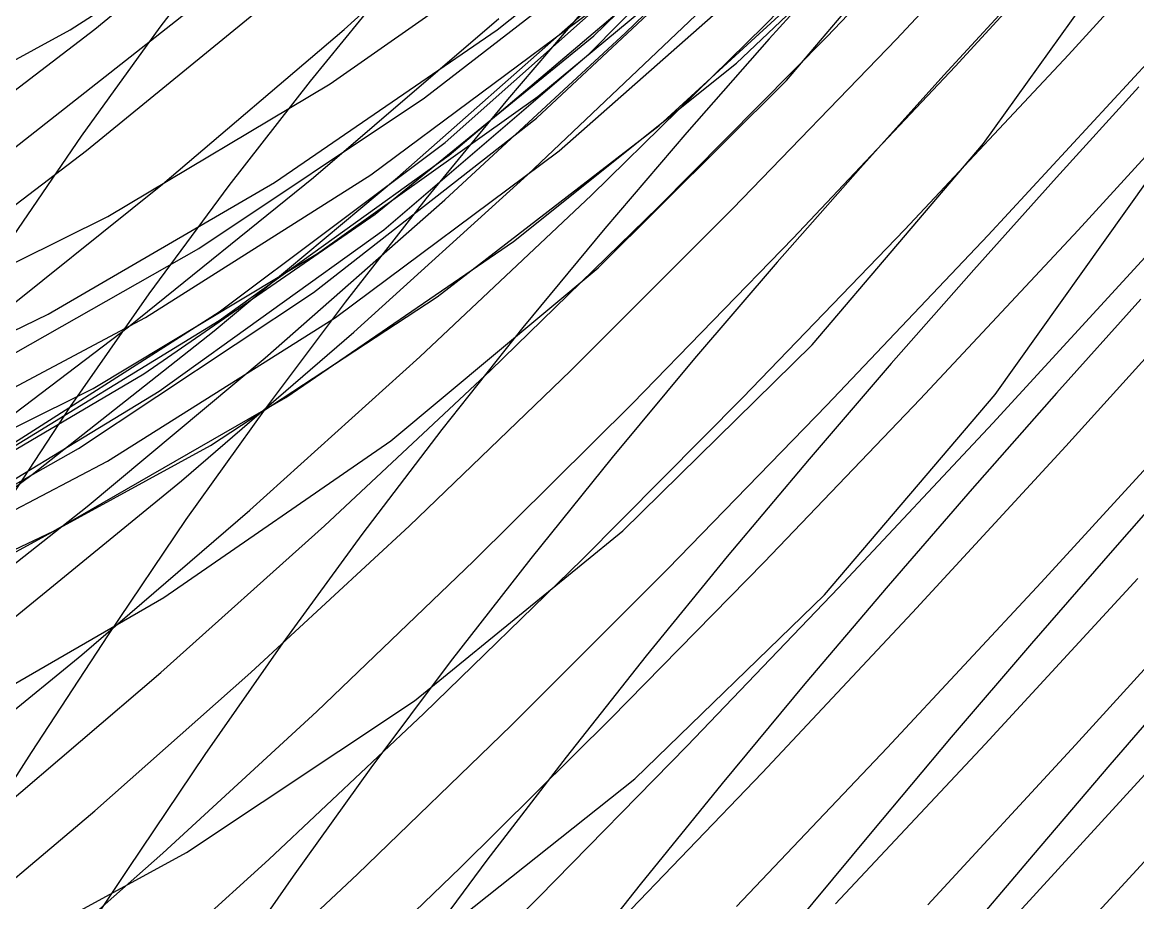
# Model space of a CAD drawing. Extents: x -607 to 1285, y -867 to 355.
# Drawn here: x 49.3 to 223.7, y -682.9 to -545.2 of the extents above; entities that cross this region are included whole.
import ezdxf

# ---------------------------------------------------------------- set-up
doc = ezdxf.new("R2010")
doc.units = 0
for name, color, linetype in [('0_1000', 7, 'CONTINUOUS'), ('0_1099', 7, 'CONTINUOUS'), ('0_1100', 7, 'CONTINUOUS'), ('0_1101', 7, 'CONTINUOUS'), ('0_1102', 7, 'CONTINUOUS'), ('0_1103', 7, 'CONTINUOUS'), ('0_1104', 7, 'CONTINUOUS'), ('0_1203', 7, 'CONTINUOUS'), ('0_1204', 7, 'CONTINUOUS'), ('0_1205', 7, 'CONTINUOUS'), ('0_1206', 7, 'CONTINUOUS'), ('0_1307', 7, 'CONTINUOUS'), ('0_1308', 7, 'CONTINUOUS'), ('0_1309', 7, 'CONTINUOUS'), ('0_1410', 7, 'CONTINUOUS'), ('0_1411', 7, 'CONTINUOUS'), ('0_1412', 7, 'CONTINUOUS'), ('0_1513', 7, 'CONTINUOUS'), ('0_1514', 7, 'CONTINUOUS'), ('0_1515', 7, 'CONTINUOUS'), ('0_1516', 7, 'CONTINUOUS'), ('0_1617', 7, 'CONTINUOUS'), ('0_1618', 7, 'CONTINUOUS'), ('0_1619', 7, 'CONTINUOUS'), ('0_166', 7, 'CONTINUOUS'), ('0_167', 7, 'CONTINUOUS'), ('0_168', 7, 'CONTINUOUS'), ('0_169', 7, 'CONTINUOUS'), ('0_170', 7, 'CONTINUOUS'), ('0_171', 7, 'CONTINUOUS'), ('0_172', 7, 'CONTINUOUS'), ('0_1721', 7, 'CONTINUOUS'), ('0_1722', 7, 'CONTINUOUS'), ('0_270', 7, 'CONTINUOUS'), ('0_271', 7, 'CONTINUOUS'), ('0_272', 7, 'CONTINUOUS'), ('0_273', 7, 'CONTINUOUS'), ('0_274', 7, 'CONTINUOUS'), ('0_275', 7, 'CONTINUOUS'), ('0_3585', 7, 'CONTINUOUS'), ('0_3586', 7, 'CONTINUOUS'), ('0_3689', 7, 'CONTINUOUS'), ('0_374', 7, 'CONTINUOUS'), ('0_375', 7, 'CONTINUOUS'), ('0_376', 7, 'CONTINUOUS'), ('0_377', 7, 'CONTINUOUS'), ('0_378', 7, 'CONTINUOUS'), ('0_3792', 7, 'CONTINUOUS'), ('0_3793', 7, 'CONTINUOUS'), ('0_3895', 7, 'CONTINUOUS'), ('0_3896', 7, 'CONTINUOUS'), ('0_3897', 7, 'CONTINUOUS'), ('0_3997', 7, 'CONTINUOUS'), ('0_3998', 7, 'CONTINUOUS'), ('0_3999', 7, 'CONTINUOUS'), ('0_4099', 7, 'CONTINUOUS'), ('0_4100', 7, 'CONTINUOUS'), ('0_4101', 7, 'CONTINUOUS'), ('0_4102', 7, 'CONTINUOUS'), ('0_4203', 7, 'CONTINUOUS'), ('0_4204', 7, 'CONTINUOUS'), ('0_4205', 7, 'CONTINUOUS'), ('0_4206', 7, 'CONTINUOUS'), ('0_4207', 7, 'CONTINUOUS'), ('0_4307', 7, 'CONTINUOUS'), ('0_4308', 7, 'CONTINUOUS'), ('0_4309', 7, 'CONTINUOUS'), ('0_4310', 7, 'CONTINUOUS'), ('0_4409', 7, 'CONTINUOUS'), ('0_4410', 7, 'CONTINUOUS'), ('0_4411', 7, 'CONTINUOUS'), ('0_4412', 7, 'CONTINUOUS'), ('0_4413', 7, 'CONTINUOUS'), ('0_4414', 7, 'CONTINUOUS'), ('0_4512', 7, 'CONTINUOUS'), ('0_4513', 7, 'CONTINUOUS'), ('0_4514', 7, 'CONTINUOUS'), ('0_4515', 7, 'CONTINUOUS'), ('0_4516', 7, 'CONTINUOUS'), ('0_4517', 7, 'CONTINUOUS'), ('0_4615', 7, 'CONTINUOUS'), ('0_4616', 7, 'CONTINUOUS'), ('0_4617', 7, 'CONTINUOUS'), ('0_4618', 7, 'CONTINUOUS'), ('0_4619', 7, 'CONTINUOUS'), ('0_4620', 7, 'CONTINUOUS'), ('0_4621', 7, 'CONTINUOUS'), ('0_4719', 7, 'CONTINUOUS'), ('0_4720', 7, 'CONTINUOUS'), ('0_4721', 7, 'CONTINUOUS'), ('0_4722', 7, 'CONTINUOUS'), ('0_4723', 7, 'CONTINUOUS'), ('0_4724', 7, 'CONTINUOUS'), ('0_4725', 7, 'CONTINUOUS'), ('0_478', 7, 'CONTINUOUS'), ('0_479', 7, 'CONTINUOUS'), ('0_480', 7, 'CONTINUOUS'), ('0_481', 7, 'CONTINUOUS'), ('0_4823', 7, 'CONTINUOUS'), ('0_4824', 7, 'CONTINUOUS'), ('0_4825', 7, 'CONTINUOUS'), ('0_4826', 7, 'CONTINUOUS'), ('0_4827', 7, 'CONTINUOUS'), ('0_4828', 7, 'CONTINUOUS'), ('0_4829', 7, 'CONTINUOUS'), ('0_4927', 7, 'CONTINUOUS'), ('0_4928', 7, 'CONTINUOUS'), ('0_4929', 7, 'CONTINUOUS'), ('0_4930', 7, 'CONTINUOUS'), ('0_4931', 7, 'CONTINUOUS'), ('0_4932', 7, 'CONTINUOUS'), ('0_5000', 7, 'CONTINUOUS'), ('0_5001', 7, 'CONTINUOUS'), ('0_5002', 7, 'CONTINUOUS'), ('0_5031', 7, 'CONTINUOUS'), ('0_5032', 7, 'CONTINUOUS'), ('0_5033', 7, 'CONTINUOUS'), ('0_5034', 7, 'CONTINUOUS'), ('0_5035', 7, 'CONTINUOUS'), ('0_5036', 7, 'CONTINUOUS'), ('0_5103', 7, 'CONTINUOUS'), ('0_5104', 7, 'CONTINUOUS'), ('0_5105', 7, 'CONTINUOUS'), ('0_5106', 7, 'CONTINUOUS'), ('0_5107', 7, 'CONTINUOUS'), ('0_5135', 7, 'CONTINUOUS'), ('0_5136', 7, 'CONTINUOUS'), ('0_5137', 7, 'CONTINUOUS'), ('0_5138', 7, 'CONTINUOUS'), ('0_5139', 7, 'CONTINUOUS'), ('0_5206', 7, 'CONTINUOUS'), ('0_5207', 7, 'CONTINUOUS'), ('0_5208', 7, 'CONTINUOUS'), ('0_5209', 7, 'CONTINUOUS'), ('0_5210', 7, 'CONTINUOUS'), ('0_5211', 7, 'CONTINUOUS'), ('0_5212', 7, 'CONTINUOUS'), ('0_5213', 7, 'CONTINUOUS'), ('0_5239', 7, 'CONTINUOUS'), ('0_5240', 7, 'CONTINUOUS'), ('0_5241', 7, 'CONTINUOUS'), ('0_5242', 7, 'CONTINUOUS'), ('0_5306', 7, 'CONTINUOUS'), ('0_5307', 7, 'CONTINUOUS'), ('0_5308', 7, 'CONTINUOUS'), ('0_5309', 7, 'CONTINUOUS'), ('0_5310', 7, 'CONTINUOUS'), ('0_5311', 7, 'CONTINUOUS'), ('0_5312', 7, 'CONTINUOUS'), ('0_5313', 7, 'CONTINUOUS'), ('0_5314', 7, 'CONTINUOUS'), ('0_5315', 7, 'CONTINUOUS'), ('0_5316', 7, 'CONTINUOUS'), ('0_5342', 7, 'CONTINUOUS'), ('0_5343', 7, 'CONTINUOUS'), ('0_5344', 7, 'CONTINUOUS'), ('0_5408', 7, 'CONTINUOUS'), ('0_5409', 7, 'CONTINUOUS'), ('0_5410', 7, 'CONTINUOUS'), ('0_5411', 7, 'CONTINUOUS'), ('0_5412', 7, 'CONTINUOUS'), ('0_5413', 7, 'CONTINUOUS'), ('0_5414', 7, 'CONTINUOUS'), ('0_5415', 7, 'CONTINUOUS'), ('0_5416', 7, 'CONTINUOUS'), ('0_5417', 7, 'CONTINUOUS'), ('0_5418', 7, 'CONTINUOUS'), ('0_5445', 7, 'CONTINUOUS'), ('0_5446', 7, 'CONTINUOUS'), ('0_5512', 7, 'CONTINUOUS'), ('0_5513', 7, 'CONTINUOUS'), ('0_5514', 7, 'CONTINUOUS'), ('0_5515', 7, 'CONTINUOUS'), ('0_5516', 7, 'CONTINUOUS'), ('0_5517', 7, 'CONTINUOUS'), ('0_5518', 7, 'CONTINUOUS'), ('0_5519', 7, 'CONTINUOUS'), ('0_5520', 7, 'CONTINUOUS'), ('0_5549', 7, 'CONTINUOUS'), ('0_5550', 7, 'CONTINUOUS'), ('0_5617', 7, 'CONTINUOUS'), ('0_5618', 7, 'CONTINUOUS'), ('0_5619', 7, 'CONTINUOUS'), ('0_5620', 7, 'CONTINUOUS'), ('0_5621', 7, 'CONTINUOUS'), ('0_5622', 7, 'CONTINUOUS'), ('0_5623', 7, 'CONTINUOUS'), ('0_5653', 7, 'CONTINUOUS'), ('0_5722', 7, 'CONTINUOUS'), ('0_5723', 7, 'CONTINUOUS'), ('0_5724', 7, 'CONTINUOUS'), ('0_5725', 7, 'CONTINUOUS'), ('0_5726', 7, 'CONTINUOUS'), ('0_5756', 7, 'CONTINUOUS'), ('0_581', 7, 'CONTINUOUS'), ('0_582', 7, 'CONTINUOUS'), ('0_5828', 7, 'CONTINUOUS'), ('0_5829', 7, 'CONTINUOUS'), ('0_583', 7, 'CONTINUOUS'), ('0_5830', 7, 'CONTINUOUS'), ('0_584', 7, 'CONTINUOUS'), ('0_585', 7, 'CONTINUOUS'), ('0_65', 7, 'CONTINUOUS'), ('0_66', 7, 'CONTINUOUS'), ('0_67', 7, 'CONTINUOUS'), ('0_68', 7, 'CONTINUOUS'), ('0_685', 7, 'CONTINUOUS'), ('0_686', 7, 'CONTINUOUS'), ('0_687', 7, 'CONTINUOUS'), ('0_688', 7, 'CONTINUOUS'), ('0_689', 7, 'CONTINUOUS'), ('0_789', 7, 'CONTINUOUS'), ('0_790', 7, 'CONTINUOUS'), ('0_791', 7, 'CONTINUOUS'), ('0_792', 7, 'CONTINUOUS'), ('0_892', 7, 'CONTINUOUS'), ('0_893', 7, 'CONTINUOUS'), ('0_894', 7, 'CONTINUOUS'), ('0_895', 7, 'CONTINUOUS'), ('0_896', 7, 'CONTINUOUS'), ('0_996', 7, 'CONTINUOUS'), ('0_997', 7, 'CONTINUOUS'), ('0_998', 7, 'CONTINUOUS'), ('0_999', 7, 'CONTINUOUS')]:
    doc.layers.add(name, color=color, linetype=linetype)

msp = doc.modelspace()

# ---------------------------------------------------------------- linework, layer by layer
at = {"layer": '0_1000'}
msp.add_polyline3d([(148.8918, -561.3478, -3553.64), (181.3544, -531.5635, -3560.831)], dxfattribs=at)
at = {"layer": '0_1099'}
msp.add_polyline3d([(17.4034, -642.1931, -3501.058), (54.192, -624.7687, -3514.612)], dxfattribs=at)
at = {"layer": '0_1100'}
msp.add_polyline3d([(54.192, -624.7687, -3514.612), (90.4808, -603.8884, -3526.7065)], dxfattribs=at)
at = {"layer": '0_1101'}
msp.add_polyline3d([(90.4808, -603.8884, -3526.7065), (126.1222, -579.5123, -3537.2495)], dxfattribs=at)
at = {"layer": '0_1102'}
msp.add_polyline3d([(126.1222, -579.5123, -3537.2495), (160.9691, -551.6002, -3546.149)], dxfattribs=at)
at = {"layer": '0_1103'}
msp.add_polyline3d([(160.9691, -551.6002, -3546.149), (160.9691, -551.6004, -3546.149)], dxfattribs=at)
at = {"layer": '0_1104'}
msp.add_polyline3d([(160.9691, -551.6004, -3546.149), (193.4373, -520.7864, -3552.7808)], dxfattribs=at)
at = {"layer": '0_1203'}
msp.add_polyline3d([(24.8181, -620.1694, -3486.2695), (60.368, -602.4617, -3499.2092)], dxfattribs=at)
at = {"layer": '0_1204'}
msp.add_polyline3d([(60.368, -602.4617, -3499.2092), (95.4468, -581.3651, -3510.6382)], dxfattribs=at)
at = {"layer": '0_1205'}
msp.add_polyline3d([(95.4468, -581.3651, -3510.6382), (129.9191, -556.8389, -3520.4678)], dxfattribs=at)
at = {"layer": '0_1206'}
msp.add_polyline3d([(129.9191, -556.8389, -3520.4678), (163.6492, -528.8424, -3528.608)], dxfattribs=at)
at = {"layer": '0_1307'}
msp.add_polyline3d([(32.8141, -610.3945, -3475.7275), (68.5627, -591.3739, -3488.4197)], dxfattribs=at)
at = {"layer": '0_1308'}
msp.add_polyline3d([(68.5627, -591.3739, -3488.4197), (103.7738, -569.0552, -3499.508)], dxfattribs=at)
at = {"layer": '0_1309'}
msp.add_polyline3d([(103.7738, -569.0552, -3499.508), (138.3068, -543.412, -3508.9026)], dxfattribs=at)
at = {"layer": '0_1410'}
msp.add_polyline3d([(40.9659, -600.9648, -3465.1135), (76.8739, -580.6034, -3477.48)], dxfattribs=at)
at = {"layer": '0_1411'}
msp.add_polyline3d([(76.8739, -580.6034, -3477.48), (112.1851, -557.0455, -3488.1584)], dxfattribs=at)
at = {"layer": '0_1412'}
msp.add_polyline3d([(112.1851, -557.0455, -3488.1584), (146.7552, -530.2802, -3497.0598)], dxfattribs=at)
at = {"layer": '0_1513'}
msp.add_polyline3d([(17.4814, -608.2401, -3442.64), (53.3201, -590.8729, -3456.4268)], dxfattribs=at)
at = {"layer": '0_1514'}
msp.add_polyline3d([(53.3201, -590.8729, -3456.4268), (88.7156, -570.2694, -3468.5066)], dxfattribs=at)
at = {"layer": '0_1515'}
msp.add_polyline3d([(88.7156, -570.2694, -3468.5066), (123.5291, -546.4034, -3478.7842)], dxfattribs=at)
at = {"layer": '0_1516'}
msp.add_polyline3d([(123.5291, -546.4034, -3478.7842), (157.6215, -519.2484, -3487.164)], dxfattribs=at)
at = {"layer": '0_1617'}
msp.add_polyline3d([(27.419, -593.0399, -3429.6301), (62.6519, -575.5619, -3443.2124)], dxfattribs=at)
at = {"layer": '0_1618'}
msp.add_polyline3d([(62.6519, -575.5619, -3443.2124), (97.4124, -554.8589, -3454.9807)], dxfattribs=at)
at = {"layer": '0_1619'}
msp.add_polyline3d([(97.4124, -554.8589, -3454.9807), (131.5582, -530.8899, -3464.8274)], dxfattribs=at)
at = {"layer": '0_166'}
msp.add_polyline3d([(37.7403, -695.3213, -3612.6758), (74.9882, -675.0051, -3625.1055)], dxfattribs=at)
at = {"layer": '0_167'}
msp.add_polyline3d([(74.9882, -675.0051, -3625.1055), (74.9881, -675.0053, -3625.1055)], dxfattribs=at)
at = {"layer": '0_168'}
msp.add_polyline3d([(74.9881, -675.0053, -3625.1055), (110.6168, -651.2934, -3636.381)], dxfattribs=at)
at = {"layer": '0_169'}
msp.add_polyline3d([(110.6168, -651.2934, -3636.381), (143.189, -624.7536, -3645.9922)], dxfattribs=at)
at = {"layer": '0_170'}
msp.add_polyline3d([(143.189, -624.7536, -3645.9922), (172.8146, -595.6243, -3654.0178)], dxfattribs=at)
at = {"layer": '0_171'}
msp.add_polyline3d([(172.8146, -595.6243, -3654.0178), (199.6028, -564.144, -3660.5376)], dxfattribs=at)
at = {"layer": '0_172'}
msp.add_polyline3d([(199.6028, -564.144, -3660.5376), (223.6635, -530.5513, -3665.6306)], dxfattribs=at)
at = {"layer": '0_1721'}
msp.add_polyline3d([(22.3931, -565.147, -3400.126), (56.7593, -546.3824, -3412.7393)], dxfattribs=at)
at = {"layer": '0_1722'}
msp.add_polyline3d([(56.7593, -546.3824, -3412.7393), (90.6789, -524.616, -3423.5693)], dxfattribs=at)
at = {"layer": '0_270'}
msp.add_polyline3d([(34.2487, -656.6077, -3595.4749), (71.4058, -635.1749, -3607.6755)], dxfattribs=at)
at = {"layer": '0_271'}
msp.add_polyline3d([(71.4058, -635.1749, -3607.6755), (71.4056, -635.1751, -3607.6755)], dxfattribs=at)
at = {"layer": '0_272'}
msp.add_polyline3d([(71.4056, -635.1751, -3607.6755), (106.9044, -610.6416, -3618.6628)], dxfattribs=at)
at = {"layer": '0_273'}
msp.add_polyline3d([(106.9044, -610.6416, -3618.6628), (139.3263, -583.6235, -3627.938)], dxfattribs=at)
at = {"layer": '0_274'}
msp.add_polyline3d([(139.3263, -583.6235, -3627.938), (168.7839, -554.333, -3635.5835)], dxfattribs=at)
at = {"layer": '0_275'}
msp.add_polyline3d([(168.7839, -554.333, -3635.5835), (195.3893, -522.9821, -3641.6816)], dxfattribs=at)
at = {"layer": '0_3585'}
msp.add_polyline3d([(31.9073, -568.2156, -3099.4485), (60.6121, -546.2861, -3109.0972)], dxfattribs=at)
at = {"layer": '0_3586'}
msp.add_polyline3d([(60.6121, -546.2861, -3109.0972), (89.3909, -522.6389, -3116.7505)], dxfattribs=at)
at = {"layer": '0_3689'}
msp.add_polyline3d([(47.3512, -565.3975, -3090.633), (75.6751, -543.0945, -3099.6768)], dxfattribs=at)
at = {"layer": '0_374'}
msp.add_polyline3d([(33.9704, -625.2124, -3579.3528), (70.7153, -602.8881, -3591.1873)], dxfattribs=at)
at = {"layer": '0_375'}
msp.add_polyline3d([(70.7153, -602.8881, -3591.1873), (70.7154, -602.8882, -3591.1875)], dxfattribs=at)
at = {"layer": '0_376'}
msp.add_polyline3d([(70.7154, -602.8882, -3591.1875), (105.8366, -577.652, -3601.7722)], dxfattribs=at)
at = {"layer": '0_377'}
msp.add_polyline3d([(105.8366, -577.652, -3601.7722), (137.9269, -550.152, -3610.6157)], dxfattribs=at)
at = {"layer": '0_378'}
msp.add_polyline3d([(137.9269, -550.152, -3610.6157), (167.0951, -520.5849, -3617.802)], dxfattribs=at)
at = {"layer": '0_3792'}
msp.add_polyline3d([(31.3449, -586.5931, -3070.2634), (59.3127, -565.2421, -3080.471)], dxfattribs=at)
at = {"layer": '0_3793'}
msp.add_polyline3d([(59.3127, -565.2421, -3080.471), (87.4538, -542.2656, -3088.727)], dxfattribs=at)
at = {"layer": '0_3895'}
msp.add_polyline3d([(42.9727, -593.1334, -3068.4585), (71.2082, -570.5098, -3077.7192)], dxfattribs=at)
at = {"layer": '0_3896'}
msp.add_polyline3d([(71.2082, -570.5098, -3077.7192), (99.5997, -546.3207, -3084.98)], dxfattribs=at)
at = {"layer": '0_3897'}
msp.add_polyline3d([(99.5997, -546.3207, -3084.98), (128.0289, -520.6599, -3090.2)], dxfattribs=at)
at = {"layer": '0_3997'}
msp.add_polyline3d([(37.2225, -614.5914, -3062.879), (65.8958, -592.8351, -3074.5762)], dxfattribs=at)
at = {"layer": '0_3998'}
msp.add_polyline3d([(65.8958, -592.8351, -3074.5762), (94.8018, -569.4849, -3084.2354)], dxfattribs=at)
at = {"layer": '0_3999'}
msp.add_polyline3d([(94.8018, -569.4849, -3084.2354), (123.8184, -544.6337, -3091.807)], dxfattribs=at)
at = {"layer": '0_4099'}
msp.add_polyline3d([(22.7301, -636.7357, -3044.3894), (50.8266, -615.9089, -3057.2551)], dxfattribs=at)
at = {"layer": '0_4100'}
msp.add_polyline3d([(50.8266, -615.9089, -3057.2551), (79.2843, -593.4595, -3068.127)], dxfattribs=at)
at = {"layer": '0_4101'}
msp.add_polyline3d([(79.2843, -593.4595, -3068.127), (107.9809, -569.4818, -3076.9556)], dxfattribs=at)
at = {"layer": '0_4102'}
msp.add_polyline3d([(107.9809, -569.4818, -3076.9556), (136.7945, -544.0707, -3083.692)], dxfattribs=at)
at = {"layer": '0_4203'}
msp.add_polyline3d([(31.9007, -642.6301, -3038.2686), (59.4074, -620.9418, -3049.4043)], dxfattribs=at)
at = {"layer": '0_4204'}
msp.add_polyline3d([(59.4074, -620.9418, -3049.4043), (87.2709, -597.688, -3058.5142)], dxfattribs=at)
at = {"layer": '0_4205'}
msp.add_polyline3d([(87.2709, -597.688, -3058.5142), (115.3756, -572.969, -3065.567)], dxfattribs=at)
at = {"layer": '0_4206'}
msp.add_polyline3d([(115.3756, -572.969, -3065.567), (143.606, -546.8851, -3070.5312)], dxfattribs=at)
at = {"layer": '0_4207'}
msp.add_polyline3d([(143.606, -546.8851, -3070.5312), (171.8468, -519.5367, -3073.3765)], dxfattribs=at)
at = {"layer": '0_4307'}
msp.add_polyline3d([(47.6227, -638.6652, -3026.676), (74.1882, -616.8973, -3036.6287)], dxfattribs=at)
at = {"layer": '0_4308'}
msp.add_polyline3d([(74.1882, -616.8973, -3036.6287), (101.1111, -593.6586, -3044.598)], dxfattribs=at)
at = {"layer": '0_4309'}
msp.add_polyline3d([(101.1111, -593.6586, -3044.598), (128.2814, -569.0453, -3050.5544)], dxfattribs=at)
at = {"layer": '0_4310'}
msp.add_polyline3d([(128.2814, -569.0453, -3050.5544), (155.5889, -543.1542, -3054.4683)], dxfattribs=at)
at = {"layer": '0_4409'}
msp.add_polyline3d([(32.8115, -665.1643, -3012.7056), (58.602, -644.1013, -3023.1582)], dxfattribs=at)
at = {"layer": '0_4410'}
msp.add_polyline3d([(58.602, -644.1013, -3023.1582), (84.8521, -621.5247, -3031.6165)], dxfattribs=at)
at = {"layer": '0_4411'}
msp.add_polyline3d([(84.8521, -621.5247, -3031.6165), (111.4539, -597.5375, -3038.0662)], dxfattribs=at)
at = {"layer": '0_4412'}
msp.add_polyline3d([(111.4539, -597.5375, -3038.0662), (138.2998, -572.2432, -3042.4922)], dxfattribs=at)
at = {"layer": '0_4413'}
msp.add_polyline3d([(138.2998, -572.2432, -3042.4922), (165.2819, -545.7448, -3044.8804)], dxfattribs=at)
at = {"layer": '0_4414'}
msp.add_polyline3d([(165.2819, -545.7448, -3044.8804), (192.2924, -518.1458, -3045.2158)], dxfattribs=at)
at = {"layer": '0_4512'}
msp.add_polyline3d([(45.7713, -668.3811, -3008.5208), (70.9423, -646.881, -3017.543)], dxfattribs=at)
at = {"layer": '0_4513'}
msp.add_polyline3d([(70.9423, -646.881, -3017.543), (96.5587, -623.9393, -3024.5515)], dxfattribs=at)
at = {"layer": '0_4514'}
msp.add_polyline3d([(96.5587, -623.9393, -3024.5515), (122.5201, -599.6578, -3029.543)], dxfattribs=at)
at = {"layer": '0_4515'}
msp.add_polyline3d([(122.5201, -599.6578, -3029.543), (148.7262, -574.1381, -3032.5142)], dxfattribs=at)
at = {"layer": '0_4516'}
msp.add_polyline3d([(148.7262, -574.1381, -3032.5142), (175.0768, -547.4819, -3033.462)], dxfattribs=at)
at = {"layer": '0_4517'}
msp.add_polyline3d([(175.0768, -547.4819, -3033.462), (201.4714, -519.7908, -3032.3828)], dxfattribs=at)
at = {"layer": '0_4615'}
msp.add_polyline3d([(36.7713, -688.6434, -2992.4312), (60.6223, -668.4971, -3002.174)], dxfattribs=at)
at = {"layer": '0_4616'}
msp.add_polyline3d([(60.6223, -668.4971, -3002.174), (85.0036, -646.8955, -3009.92)], dxfattribs=at)
at = {"layer": '0_4617'}
msp.add_polyline3d([(85.0036, -646.8955, -3009.92), (109.823, -623.9342, -3015.6692)], dxfattribs=at)
at = {"layer": '0_4618'}
msp.add_polyline3d([(109.823, -623.9342, -3015.6692), (134.988, -599.7089, -3019.423)], dxfattribs=at)
at = {"layer": '0_4619'}
msp.add_polyline3d([(134.988, -599.7089, -3019.423), (160.4063, -574.3151, -3021.1829)], dxfattribs=at)
at = {"layer": '0_4620'}
msp.add_polyline3d([(160.4063, -574.3151, -3021.1829), (185.9857, -547.8485, -3020.949)], dxfattribs=at)
at = {"layer": '0_4621'}
msp.add_polyline3d([(185.9857, -547.8485, -3020.949), (211.6337, -520.4045, -3018.7227)], dxfattribs=at)
at = {"layer": '0_4719'}
msp.add_polyline3d([(47.7924, -695.8756, -2992.7612), (71.2849, -675.1331, -3001.0757)], dxfattribs=at)
at = {"layer": '0_4720'}
msp.add_polyline3d([(71.2849, -675.1331, -3001.0757), (95.329, -652.9734, -3007.3826)], dxfattribs=at)
at = {"layer": '0_4721'}
msp.add_polyline3d([(95.329, -652.9734, -3007.3826), (119.8325, -629.4954, -3011.6904)], dxfattribs=at)
at = {"layer": '0_4722'}
msp.add_polyline3d([(119.8325, -629.4954, -3011.6904), (144.7034, -604.798, -3014.0083)], dxfattribs=at)
at = {"layer": '0_4723'}
msp.add_polyline3d([(144.7034, -604.798, -3014.0083), (169.8492, -578.98, -3014.3447)], dxfattribs=at)
at = {"layer": '0_4724'}
msp.add_polyline3d([(169.8492, -578.98, -3014.3447), (195.1779, -552.1405, -3012.709)], dxfattribs=at)
at = {"layer": '0_4725'}
msp.add_polyline3d([(195.1779, -552.1405, -3012.709), (220.5972, -524.3782, -3009.1094)], dxfattribs=at)
at = {"layer": '0_478'}
msp.add_polyline3d([(42.967, -614.1267, -3570.2844), (80.0756, -590.4711, -3581.9707)], dxfattribs=at)
at = {"layer": '0_479'}
msp.add_polyline3d([(80.0756, -590.4711, -3581.9707), (80.0754, -590.4711, -3581.9705)], dxfattribs=at)
at = {"layer": '0_480'}
msp.add_polyline3d([(80.0754, -590.4711, -3581.9705), (115.4341, -563.9918, -3592.2856)], dxfattribs=at)
at = {"layer": '0_481'}
msp.add_polyline3d([(115.4341, -563.9918, -3592.2856), (147.6174, -535.3434, -3600.7275)], dxfattribs=at)
at = {"layer": '0_4823'}
msp.add_polyline3d([(64.1959, -697.5992, -2994.3228), (87.8601, -676.1367, -3002.0742)], dxfattribs=at)
at = {"layer": '0_4824'}
msp.add_polyline3d([(87.8601, -676.1367, -3002.0742), (112.1018, -653.3051, -3007.848)], dxfattribs=at)
at = {"layer": '0_4825'}
msp.add_polyline3d([(112.1018, -653.3051, -3007.848), (136.8235, -629.2063, -3011.6455)], dxfattribs=at)
at = {"layer": '0_4826'}
msp.add_polyline3d([(136.8235, -629.2063, -3011.6455), (161.9273, -603.9421, -3013.4683)], dxfattribs=at)
at = {"layer": '0_4827'}
msp.add_polyline3d([(161.9273, -603.9421, -3013.4683), (187.3155, -577.6143, -3013.318)], dxfattribs=at)
at = {"layer": '0_4828'}
msp.add_polyline3d([(187.3155, -577.6143, -3013.318), (212.8904, -550.3247, -3011.197)], dxfattribs=at)
at = {"layer": '0_4829'}
msp.add_polyline3d([(212.8904, -550.3247, -3011.197), (238.5543, -522.1748, -3007.1062)], dxfattribs=at)
at = {"layer": '0_4927'}
msp.add_polyline3d([(78.3335, -700.3061, -2993.4805), (101.7168, -678.3899, -3000.0261)], dxfattribs=at)
at = {"layer": '0_4928'}
msp.add_polyline3d([(101.7168, -678.3899, -3000.0261), (125.7094, -655.1442, -3004.625)], dxfattribs=at)
at = {"layer": '0_4929'}
msp.add_polyline3d([(125.7094, -655.1442, -3004.625), (150.2098, -630.6758, -3007.2803)], dxfattribs=at)
at = {"layer": '0_4930'}
msp.add_polyline3d([(150.2098, -630.6758, -3007.2803), (175.116, -605.0916, -3007.9954)], dxfattribs=at)
at = {"layer": '0_4931'}
msp.add_polyline3d([(175.116, -605.0916, -3007.9954), (200.3261, -578.4985, -3006.7734)], dxfattribs=at)
at = {"layer": '0_4932'}
msp.add_polyline3d([(200.3261, -578.4985, -3006.7734), (225.7385, -551.0031, -3003.6182)], dxfattribs=at)
at = {"layer": '0_5000'}
msp.add_polyline3d([(83.2714, -529.7179, -2433.6565), (70.8057, -545.9799, -2443.7253)], dxfattribs=at)
at = {"layer": '0_5001'}
msp.add_polyline3d([(70.8057, -545.9799, -2443.7253), (58.4745, -563.0137, -2456.586)], dxfattribs=at)
at = {"layer": '0_5002'}
msp.add_polyline3d([(58.4745, -563.0137, -2456.586), (46.3093, -580.8732, -2472.5044)], dxfattribs=at)
at = {"layer": '0_5031'}
msp.add_polyline3d([(94.9499, -699.427, -2990.561), (117.8181, -677.3913, -2995.9656)], dxfattribs=at)
at = {"layer": '0_5032'}
msp.add_polyline3d([(117.8181, -677.3913, -2995.9656), (141.2943, -654.0977, -2999.4556)], dxfattribs=at)
at = {"layer": '0_5033'}
msp.add_polyline3d([(141.2943, -654.0977, -2999.4556), (165.2795, -629.6506, -3001.036)], dxfattribs=at)
at = {"layer": '0_5034'}
msp.add_polyline3d([(165.2795, -629.6506, -3001.036), (189.6748, -604.1547, -3000.7114)], dxfattribs=at)
at = {"layer": '0_5035'}
msp.add_polyline3d([(189.6748, -604.1547, -3000.7114), (214.3813, -577.7144, -2998.4868)], dxfattribs=at)
at = {"layer": '0_5036'}
msp.add_polyline3d([(214.3813, -577.7144, -2998.4868), (239.3002, -550.4343, -2994.3672)], dxfattribs=at)
at = {"layer": '0_5103'}
msp.add_polyline3d([(107.0935, -538.7549, -2431.4539), (94.2878, -554.4246, -2439.221)], dxfattribs=at)
at = {"layer": '0_5104'}
msp.add_polyline3d([(94.2878, -554.4246, -2439.221), (81.6099, -570.7098, -2449.5251)], dxfattribs=at)
at = {"layer": '0_5105'}
msp.add_polyline3d([(81.6099, -570.7098, -2449.5251), (69.0946, -587.6533, -2462.633)], dxfattribs=at)
at = {"layer": '0_5106'}
msp.add_polyline3d([(69.0946, -587.6533, -2462.633), (56.7768, -605.2976, -2478.8118)], dxfattribs=at)
at = {"layer": '0_5107'}
msp.add_polyline3d([(56.7768, -605.2976, -2478.8118), (44.691, -623.6851, -2498.328)], dxfattribs=at)
at = {"layer": '0_5135'}
msp.add_polyline3d([(107.4347, -704.4686, -2993.7705), (130.0479, -682.0109, -2997.7048)], dxfattribs=at)
at = {"layer": '0_5136'}
msp.add_polyline3d([(130.0479, -682.0109, -2997.7048), (153.2498, -658.3602, -2999.6824)], dxfattribs=at)
at = {"layer": '0_5137'}
msp.add_polyline3d([(153.2498, -658.3602, -2999.6824), (176.9462, -633.6209, -2999.7224)], dxfattribs=at)
at = {"layer": '0_5138'}
msp.add_polyline3d([(176.9462, -633.6209, -2999.7224), (201.0429, -607.897, -2997.8445)], dxfattribs=at)
at = {"layer": '0_5139'}
msp.add_polyline3d([(201.0429, -607.897, -2997.8445), (225.4458, -581.2925, -2994.0679)], dxfattribs=at)
at = {"layer": '0_5206'}
msp.add_polyline3d([(137.965, -542.2656, -2437.961), (125.1537, -557.2939, -2443.9868)], dxfattribs=at)
at = {"layer": '0_5207'}
msp.add_polyline3d([(125.1537, -557.2939, -2443.9868), (112.4084, -572.8437, -2452.2466)], dxfattribs=at)
at = {"layer": '0_5208'}
msp.add_polyline3d([(112.4084, -572.8437, -2452.2466), (99.7603, -588.9511, -2463.0015)], dxfattribs=at)
at = {"layer": '0_5209'}
msp.add_polyline3d([(99.7603, -588.9511, -2463.0015), (87.2408, -605.6523, -2476.513)], dxfattribs=at)
at = {"layer": '0_5210'}
msp.add_polyline3d([(87.2408, -605.6523, -2476.513), (74.8809, -622.984, -2493.0422)], dxfattribs=at)
at = {"layer": '0_5211'}
msp.add_polyline3d([(74.8809, -622.984, -2493.0422), (62.7118, -640.9822, -2512.8506)], dxfattribs=at)
at = {"layer": '0_5212'}
msp.add_polyline3d([(62.7118, -640.9822, -2512.8506), (50.6884, -659.4013, -2534.8289)], dxfattribs=at)
at = {"layer": '0_5213'}
msp.add_polyline3d([(50.6884, -659.4013, -2534.8289), (38.8407, -677.8472, -2557.6052)], dxfattribs=at)
at = {"layer": '0_5239'}
msp.add_polyline3d([(141.9268, -686.568, -2999.5571), (164.9591, -662.5569, -3000.0994)], dxfattribs=at)
at = {"layer": '0_5240'}
msp.add_polyline3d([(164.9591, -662.5569, -3000.0994), (188.5029, -637.4979, -2998.7068)], dxfattribs=at)
at = {"layer": '0_5241'}
msp.add_polyline3d([(188.5029, -637.4979, -2998.7068), (212.4624, -611.4988, -2995.4072)], dxfattribs=at)
at = {"layer": '0_5242'}
msp.add_polyline3d([(212.4624, -611.4988, -2995.4072), (236.7421, -584.6675, -2990.2297)], dxfattribs=at)
at = {"layer": '0_5306'}
msp.add_polyline3d([(178.9914, -533.5588, -2442.3093), (166.0946, -547.8027, -2445.1272)], dxfattribs=at)
at = {"layer": '0_5307'}
msp.add_polyline3d([(166.0946, -547.8027, -2445.1272), (153.206, -562.4305, -2449.6267)], dxfattribs=at)
at = {"layer": '0_5308'}
msp.add_polyline3d([(153.206, -562.4305, -2449.6267), (140.3579, -577.4681, -2456.0632)], dxfattribs=at)
at = {"layer": '0_5309'}
msp.add_polyline3d([(140.3579, -577.4681, -2456.0632), (127.5823, -592.9414, -2464.6921)], dxfattribs=at)
at = {"layer": '0_5310'}
msp.add_polyline3d([(127.5823, -592.9414, -2464.6921), (114.9113, -608.8763, -2475.769)], dxfattribs=at)
at = {"layer": '0_5311'}
msp.add_polyline3d([(114.9113, -608.8763, -2475.769), (102.3771, -625.2986, -2489.5496)], dxfattribs=at)
at = {"layer": '0_5312'}
msp.add_polyline3d([(102.3771, -625.2986, -2489.5496), (90.0116, -642.2342, -2506.289)], dxfattribs=at)
at = {"layer": '0_5313'}
msp.add_polyline3d([(90.0116, -642.2342, -2506.289), (77.847, -659.7091, -2526.2427)], dxfattribs=at)
at = {"layer": '0_5314'}
msp.add_polyline3d([(77.847, -659.7091, -2526.2427), (77.8469, -659.7092, -2526.243)], dxfattribs=at)
at = {"layer": '0_5315'}
msp.add_polyline3d([(77.8469, -659.7092, -2526.243), (65.8225, -677.5309, -2548.314)], dxfattribs=at)
at = {"layer": '0_5316'}
msp.add_polyline3d([(65.8225, -677.5309, -2548.314), (53.9549, -695.3651, -2571.1467)], dxfattribs=at)
at = {"layer": '0_5342'}
msp.add_polyline3d([(160.9694, -683.4866, -3002.9402), (184.5444, -658.6371, -3002.8743)], dxfattribs=at)
at = {"layer": '0_5343'}
msp.add_polyline3d([(184.5444, -658.6371, -3002.8743), (208.6301, -632.8011, -3000.8877)], dxfattribs=at)
at = {"layer": '0_5344'}
msp.add_polyline3d([(208.6301, -632.8011, -3000.8877), (233.1231, -606.0936, -2997.0076)], dxfattribs=at)
at = {"layer": '0_5408'}
msp.add_polyline3d([(206.3964, -539.3466, -2451.8303), (193.3852, -553.4977, -2453.692)], dxfattribs=at)
at = {"layer": '0_5409'}
msp.add_polyline3d([(193.3852, -553.4977, -2453.692), (180.3593, -567.949, -2456.9556)], dxfattribs=at)
at = {"layer": '0_5410'}
msp.add_polyline3d([(180.3593, -567.949, -2456.9556), (167.3529, -582.7148, -2461.871)], dxfattribs=at)
at = {"layer": '0_5411'}
msp.add_polyline3d([(167.3529, -582.7148, -2461.871), (154.4, -597.8098, -2468.6882)], dxfattribs=at)
at = {"layer": '0_5412'}
msp.add_polyline3d([(154.4, -597.8098, -2468.6882), (141.5349, -613.2485, -2477.6567)], dxfattribs=at)
at = {"layer": '0_5413'}
msp.add_polyline3d([(141.5349, -613.2485, -2477.6567), (128.7917, -629.0455, -2489.0269)], dxfattribs=at)
at = {"layer": '0_5414'}
msp.add_polyline3d([(128.7917, -629.0455, -2489.0269), (116.2044, -645.2154, -2503.0479)], dxfattribs=at)
at = {"layer": '0_5415'}
msp.add_polyline3d([(116.2044, -645.2154, -2503.0479), (103.8072, -661.7728, -2519.9697)], dxfattribs=at)
at = {"layer": '0_5416'}
msp.add_polyline3d([(103.8072, -661.7728, -2519.9697), (91.6342, -678.7321, -2540.0425)], dxfattribs=at)
at = {"layer": '0_5417'}
msp.add_polyline3d([(91.6342, -678.7321, -2540.0425), (91.6341, -678.7323, -2540.0425)], dxfattribs=at)
at = {"layer": '0_5418'}
msp.add_polyline3d([(91.6341, -678.7323, -2540.0425), (79.6309, -695.9349, -2562.1995)], dxfattribs=at)
at = {"layer": '0_5445'}
msp.add_polyline3d([(176.4774, -683.0698, -3003.998), (199.8635, -658.0729, -3002.8105)], dxfattribs=at)
at = {"layer": '0_5446'}
msp.add_polyline3d([(199.8635, -658.0729, -3002.8105), (223.7498, -632.1588, -2999.7126)], dxfattribs=at)
at = {"layer": '0_5512'}
msp.add_polyline3d([(223.8854, -555.3292, -2465.887), (210.9946, -569.4836, -2468.4143)], dxfattribs=at)
at = {"layer": '0_5513'}
msp.add_polyline3d([(210.9946, -569.4836, -2468.4143), (198.0814, -583.8972, -2472.3054)], dxfattribs=at)
at = {"layer": '0_5514'}
msp.add_polyline3d([(198.0814, -583.8972, -2472.3054), (185.1781, -598.5767, -2477.8013)], dxfattribs=at)
at = {"layer": '0_5515'}
msp.add_polyline3d([(185.1781, -598.5767, -2477.8013), (172.3172, -613.5294, -2485.1428)], dxfattribs=at)
at = {"layer": '0_5516'}
msp.add_polyline3d([(172.3172, -613.5294, -2485.1428), (159.5311, -628.7623, -2494.571)], dxfattribs=at)
at = {"layer": '0_5517'}
msp.add_polyline3d([(159.5311, -628.7623, -2494.571), (146.852, -644.2826, -2506.3271)], dxfattribs=at)
at = {"layer": '0_5518'}
msp.add_polyline3d([(146.852, -644.2826, -2506.3271), (134.3124, -660.0973, -2520.6516)], dxfattribs=at)
at = {"layer": '0_5519'}
msp.add_polyline3d([(134.3124, -660.0973, -2520.6516), (121.9446, -676.2134, -2537.786)], dxfattribs=at)
at = {"layer": '0_5520'}
msp.add_polyline3d([(121.9446, -676.2134, -2537.786), (109.781, -692.6382, -2557.9707)], dxfattribs=at)
at = {"layer": '0_5549'}
msp.add_polyline3d([(190.8649, -683.209, -3003.8093), (213.9784, -658.1697, -3001.2502)], dxfattribs=at)
at = {"layer": '0_5550'}
msp.add_polyline3d([(213.9784, -658.1697, -3001.2502), (237.5962, -632.2687, -2996.8066)], dxfattribs=at)
at = {"layer": '0_5617'}
msp.add_polyline3d([(224.1899, -588.5063, -2480.5195), (211.0068, -603.225, -2484.8018)], dxfattribs=at)
at = {"layer": '0_5618'}
msp.add_polyline3d([(211.0068, -603.225, -2484.8018), (197.8349, -618.159, -2490.684)], dxfattribs=at)
at = {"layer": '0_5619'}
msp.add_polyline3d([(197.8349, -618.159, -2490.684), (184.7071, -633.3067, -2498.405)], dxfattribs=at)
at = {"layer": '0_5620'}
msp.add_polyline3d([(184.7071, -633.3067, -2498.405), (171.6567, -648.6665, -2508.204)], dxfattribs=at)
at = {"layer": '0_5621'}
msp.add_polyline3d([(171.6567, -648.6665, -2508.204), (158.7169, -664.2368, -2520.3208)], dxfattribs=at)
at = {"layer": '0_5622'}
msp.add_polyline3d([(158.7169, -664.2368, -2520.3208), (145.9208, -680.0161, -2534.994)], dxfattribs=at)
at = {"layer": '0_5623'}
msp.add_polyline3d([(145.9208, -680.0161, -2534.994), (133.3018, -696.0028, -2552.463)], dxfattribs=at)
at = {"layer": '0_5653'}
msp.add_polyline3d([(204.4782, -685.0421, -3012.0278), (228.2034, -659.1045, -3008.2058)], dxfattribs=at)
at = {"layer": '0_5722'}
msp.add_polyline3d([(232.4524, -613.3706, -2506.993), (219.7447, -627.7974, -2513.6306)], dxfattribs=at)
at = {"layer": '0_5723'}
msp.add_polyline3d([(219.7447, -627.7974, -2513.6306), (207.0958, -642.348, -2521.948)], dxfattribs=at)
at = {"layer": '0_5724'}
msp.add_polyline3d([(207.0958, -642.348, -2521.948), (194.5402, -657.0096, -2532.1614)], dxfattribs=at)
at = {"layer": '0_5725'}
msp.add_polyline3d([(194.5402, -657.0096, -2532.1614), (182.1119, -671.7694, -2544.4863)], dxfattribs=at)
at = {"layer": '0_5726'}
msp.add_polyline3d([(182.1119, -671.7694, -2544.4863), (169.8453, -686.6144, -2559.1392)], dxfattribs=at)
at = {"layer": '0_5756'}
msp.add_polyline3d([(206.9008, -695.8918, -3000.408), (228.8758, -671.9476, -2997.9329)], dxfattribs=at)
at = {"layer": '0_581'}
msp.add_polyline3d([(21.0214, -632.8292, -3553.5994), (58.0592, -611.8769, -3565.8276)], dxfattribs=at)
at = {"layer": '0_582'}
msp.add_polyline3d([(58.0592, -611.8769, -3565.8276), (94.8123, -587.4866, -3577.1333)], dxfattribs=at)
at = {"layer": '0_5828'}
msp.add_polyline3d([(231.4694, -647.3146, -2544.6404), (219.3601, -661.3101, -2555.338)], dxfattribs=at)
at = {"layer": '0_5829'}
msp.add_polyline3d([(219.3601, -661.3101, -2555.338), (207.337, -675.3713, -2568)], dxfattribs=at)
at = {"layer": '0_583'}
msp.add_polyline3d([(94.8123, -587.4866, -3577.1333), (94.8121, -587.4866, -3577.1333)], dxfattribs=at)
at = {"layer": '0_5830'}
msp.add_polyline3d([(207.337, -675.3713, -2568), (195.429, -689.4829, -2582.8257)], dxfattribs=at)
at = {"layer": '0_584'}
msp.add_polyline3d([(94.8121, -587.4866, -3577.1333), (129.6991, -560.1844, -3586.9094)], dxfattribs=at)
at = {"layer": '0_585'}
msp.add_polyline3d([(129.6991, -560.1844, -3586.9094), (161.3083, -530.6609, -3594.6648)], dxfattribs=at)
at = {"layer": '0_65'}
msp.add_polyline3d([(112.3425, -689.4998, -3651.29), (145.0576, -663.5163, -3661.2278)], dxfattribs=at)
at = {"layer": '0_66'}
msp.add_polyline3d([(145.0576, -663.5163, -3661.2278), (174.7152, -634.7449, -3669.599)], dxfattribs=at)
at = {"layer": '0_67'}
msp.add_polyline3d([(174.7152, -634.7449, -3669.599), (201.4374, -603.4374, -3676.484)], dxfattribs=at)
at = {"layer": '0_68'}
msp.add_polyline3d([(201.4374, -603.4374, -3676.484), (225.3464, -569.8457, -3681.962)], dxfattribs=at)
at = {"layer": '0_685'}
msp.add_polyline3d([(31.7518, -621.7141, -3545.1323), (68.314, -600.1737, -3557.0095)], dxfattribs=at)
at = {"layer": '0_686'}
msp.add_polyline3d([(68.314, -600.1737, -3557.0095), (104.4657, -575.1953, -3567.824)], dxfattribs=at)
at = {"layer": '0_687'}
msp.add_polyline3d([(104.4657, -575.1953, -3567.824), (104.4656, -575.1954, -3567.824)], dxfattribs=at)
at = {"layer": '0_688'}
msp.add_polyline3d([(104.4656, -575.1954, -3567.824), (138.6407, -547.3428, -3576.9766)], dxfattribs=at)
at = {"layer": '0_689'}
msp.add_polyline3d([(138.6407, -547.3428, -3576.9766), (169.4548, -517.3417, -3583.9941)], dxfattribs=at)
at = {"layer": '0_789'}
msp.add_polyline3d([(43.4919, -614.2755, -3537.9607), (80.0596, -591.8362, -3549.6084)], dxfattribs=at)
at = {"layer": '0_790'}
msp.add_polyline3d([(80.0596, -591.8362, -3549.6084), (116.0293, -565.9901, -3560.0273)], dxfattribs=at)
at = {"layer": '0_791'}
msp.add_polyline3d([(116.0293, -565.9901, -3560.0273), (116.0291, -565.99, -3560.027)], dxfattribs=at)
at = {"layer": '0_792'}
msp.add_polyline3d([(116.0291, -565.99, -3560.027), (149.8322, -537.3424, -3568.6187)], dxfattribs=at)
at = {"layer": '0_892'}
msp.add_polyline3d([(26.4554, -632.81, -3524.079), (62.6049, -613.8352, -3536.5566)], dxfattribs=at)
at = {"layer": '0_893'}
msp.add_polyline3d([(62.6049, -613.8352, -3536.5566), (98.2524, -591.3577, -3547.738)], dxfattribs=at)
at = {"layer": '0_894'}
msp.add_polyline3d([(98.2524, -591.3577, -3547.738), (133.2546, -565.3243, -3557.5354)], dxfattribs=at)
at = {"layer": '0_895'}
msp.add_polyline3d([(133.2546, -565.3243, -3557.5354), (133.2545, -565.3242, -3557.5352)], dxfattribs=at)
at = {"layer": '0_896'}
msp.add_polyline3d([(133.2545, -565.3242, -3557.5352), (166.0606, -536.3383, -3565.3503)], dxfattribs=at)
at = {"layer": '0_996'}
msp.add_polyline3d([(42.7246, -631.0607, -3521.2168), (78.7231, -611.3735, -3533.481)], dxfattribs=at)
at = {"layer": '0_997'}
msp.add_polyline3d([(78.7231, -611.3735, -3533.481), (114.1594, -588.1523, -3544.3184)], dxfattribs=at)
at = {"layer": '0_998'}
msp.add_polyline3d([(114.1594, -588.1523, -3544.3184), (148.8919, -561.3477, -3553.64)], dxfattribs=at)
at = {"layer": '0_999'}
msp.add_polyline3d([(148.8919, -561.3477, -3553.64), (148.8918, -561.3478, -3553.64)], dxfattribs=at)

doc.saveas('drawing.dxf')
